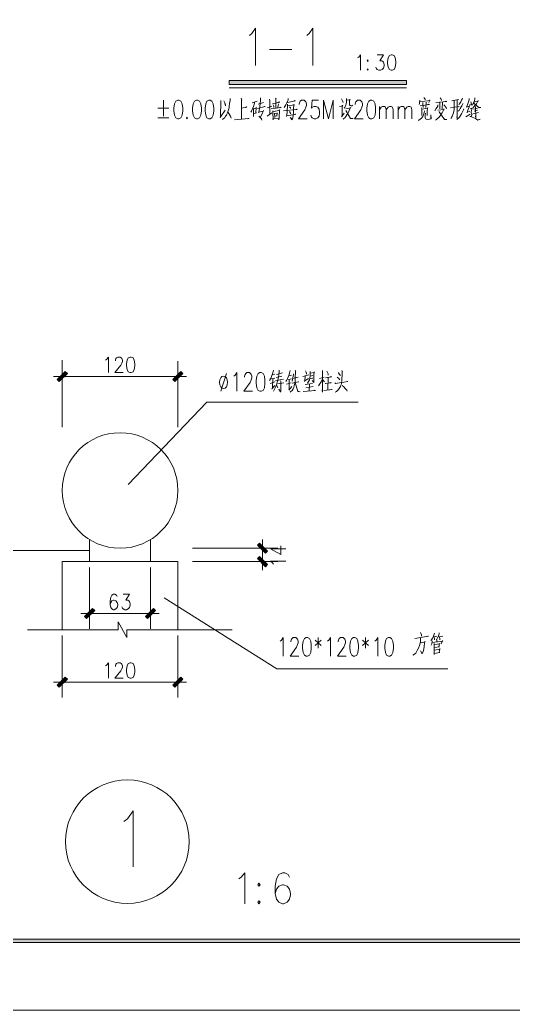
# Model space of a CAD drawing. Header units: millimetres. Extents: x 0 to 414, y 0 to 292.
# Drawn here: x 187.3 to 257.3, y 0 to 140.7 of the extents above; entities that cross this region are included whole.
import ezdxf

# ---------------------------------------------------------------- set-up
doc = ezdxf.new("R2010")
doc.units = ezdxf.units.MM

msp = doc.modelspace()

# ---------------------------------------------------------------- hatches: boundary and pattern name
h = msp.add_hatch(color=0)
h.dxf.hatch_style = 2
h.paths.add_polyline_path([(216.965389, 131.557889), (216.965389, 132.104694), (242.171361, 132.104694), (242.171361, 131.557889)])
h = msp.add_hatch(color=0)
h.dxf.hatch_style = 2
h.paths.add_polyline_path([(193.720861, 90.77325), (194.010139, 90.480444), (192.863611, 89.333917), (192.570806, 89.623194)])
h = msp.add_hatch(color=0)
h.dxf.hatch_style = 2
h.paths.add_polyline_path([(209.274833, 89.333917), (208.985556, 89.623194), (210.132083, 90.77325), (210.424889, 90.480444)])
h = msp.add_hatch(color=0)
h.dxf.hatch_style = 2
h.paths.add_polyline_path([(222.4405, 65.2145), (222.151222, 64.925222), (221.001167, 66.07175), (221.290444, 66.364556)])
h = msp.add_hatch(color=0)
h.dxf.hatch_style = 2
h.paths.add_polyline_path([(221.001167, 64.170278), (221.290444, 64.459556), (222.4405, 63.3095), (222.151222, 63.020222)])
h = msp.add_hatch(color=0)
h.dxf.hatch_style = 2
h.paths.add_polyline_path([(197.601417, 57.082972), (197.890694, 56.793694), (196.744167, 55.643639), (196.451361, 55.932917)])
h = msp.add_hatch(color=0)
h.dxf.hatch_style = 2
h.paths.add_polyline_path([(205.394278, 55.643639), (205.105, 55.932917), (206.251528, 57.082972), (206.544333, 56.793694)])
h = msp.add_hatch(color=0)
h.dxf.hatch_style = 2
h.paths.add_polyline_path([(193.720861, 47.335722), (194.010139, 47.046444), (192.863611, 45.896389), (192.570806, 46.189194)])
h = msp.add_hatch(color=0)
h.dxf.hatch_style = 2
h.paths.add_polyline_path([(209.274833, 45.896389), (208.985556, 46.189194), (210.132083, 47.335722), (210.424889, 47.046444)])
h = msp.add_hatch(color=0)
h.dxf.hatch_style = 2
h.paths.add_polyline_path([(20.976167, 9.609667), (21.448889, 10.085917), (403.997583, 10.085917), (404.473833, 9.609667)])

# ---------------------------------------------------------------- linework, layer by layer
at = {"color": 0, "lineweight": 0}
for points in [[(0, 0), (0, 292.466889), (414.0835, 292.466889), (414.0835, 0)], [(239.973556, 135.748889), (239.723083, 135.646583), (239.557278, 135.332611), (239.476139, 134.8105), (239.476139, 134.500056), (239.557278, 133.977944), (239.723083, 133.663972), (239.973556, 133.561667), (240.142889, 133.561667), (240.393361, 133.663972), (240.559167, 133.977944), (240.640306, 134.500056), (240.640306, 134.8105), (240.559167, 135.332611), (240.393361, 135.646583), (240.142889, 135.748889)], [(236.639806, 135.018639), (236.558667, 134.916333), (236.639806, 134.8105), (236.724472, 134.916333)], [(236.639806, 133.769806), (236.558667, 133.663972), (236.639806, 133.561667), (236.724472, 133.663972)], [(216.965389, 131.557889), (216.965389, 132.104694), (242.171361, 132.104694), (242.171361, 131.557889)], [(209.673472, 129.307167), (209.408889, 129.183694), (209.2325, 128.802694), (209.144306, 128.171222), (209.144306, 127.79375), (209.2325, 127.162278), (209.408889, 126.784806), (209.673472, 126.657806), (209.849861, 126.657806), (210.117972, 126.784806), (210.294361, 127.162278), (210.382556, 127.79375), (210.382556, 128.171222), (210.294361, 128.802694), (210.117972, 129.183694), (209.849861, 129.307167)], [(212.326361, 129.307167), (212.061778, 129.183694), (211.885389, 128.802694), (211.797194, 128.171222), (211.797194, 127.79375), (211.885389, 127.162278), (212.061778, 126.784806), (212.326361, 126.657806), (212.50275, 126.657806), (212.767333, 126.784806), (212.943722, 127.162278), (213.031917, 127.79375), (213.031917, 128.171222), (212.943722, 128.802694), (212.767333, 129.183694), (212.50275, 129.307167)], [(214.093778, 129.307167), (213.829194, 129.183694), (213.652806, 128.802694), (213.564611, 128.171222), (213.564611, 127.79375), (213.652806, 127.162278), (213.829194, 126.784806), (214.093778, 126.657806), (214.270167, 126.657806), (214.53475, 126.784806), (214.711139, 127.162278), (214.799333, 127.79375), (214.799333, 128.171222), (214.711139, 128.802694), (214.53475, 129.183694), (214.270167, 129.307167)], [(237.070194, 129.307167), (236.805611, 129.183694), (236.629222, 128.802694), (236.541028, 128.171222), (236.541028, 127.79375), (236.629222, 127.162278), (236.805611, 126.784806), (237.070194, 126.657806), (237.246583, 126.657806), (237.511167, 126.784806), (237.691083, 127.162278), (237.779278, 127.79375), (237.779278, 128.171222), (237.691083, 128.802694), (237.511167, 129.183694), (237.246583, 129.307167)], [(202.91425, 92.787611), (202.663778, 92.681778), (202.497972, 92.371333), (202.413306, 91.849222), (202.413306, 91.538778), (202.497972, 91.016667), (202.663778, 90.702694), (202.91425, 90.600389), (203.080056, 90.600389), (203.330528, 90.702694), (203.499861, 91.016667), (203.581, 91.538778), (203.581, 91.849222), (203.499861, 92.371333), (203.330528, 92.681778), (203.080056, 92.787611)], [(193.720861, 90.77325), (194.010139, 90.480444), (192.863611, 89.333917), (192.570806, 89.623194)], [(209.274833, 89.333917), (208.985556, 89.623194), (210.132083, 90.77325), (210.424889, 90.480444)], [(221.357472, 90.603917), (221.092889, 90.476917), (220.9165, 90.099444), (220.824778, 89.467972), (220.824778, 89.086972), (220.9165, 88.4555), (221.092889, 88.078028), (221.357472, 87.951028), (221.533861, 87.951028), (221.798444, 88.078028), (221.974833, 88.4555), (222.063028, 89.086972), (222.063028, 89.467972), (221.974833, 90.099444), (221.798444, 90.476917), (221.533861, 90.603917)], [(222.4405, 65.2145), (222.151222, 64.925222), (221.001167, 66.07175), (221.290444, 66.364556)], [(221.001167, 64.170278), (221.290444, 64.459556), (222.4405, 63.3095), (222.151222, 63.020222)], [(197.601417, 57.082972), (197.890694, 56.793694), (196.744167, 55.643639), (196.451361, 55.932917)], [(205.394278, 55.643639), (205.105, 55.932917), (206.251528, 57.082972), (206.544333, 56.793694)], [(227.936778, 52.959), (227.672194, 52.832), (227.495806, 52.451), (227.407611, 51.819528), (227.407611, 51.442056), (227.495806, 50.810583), (227.672194, 50.433111), (227.936778, 50.306111), (228.113167, 50.306111), (228.37775, 50.433111), (228.554139, 50.810583), (228.642333, 51.442056), (228.642333, 51.819528), (228.554139, 52.451), (228.37775, 52.832), (228.113167, 52.959)], [(234.653667, 52.959), (234.389083, 52.832), (234.212694, 52.451), (234.1245, 51.819528), (234.1245, 51.442056), (234.212694, 50.810583), (234.389083, 50.433111), (234.653667, 50.306111), (234.830056, 50.306111), (235.094639, 50.433111), (235.271028, 50.810583), (235.359222, 51.442056), (235.359222, 51.819528), (235.271028, 52.451), (235.094639, 52.832), (234.830056, 52.959)], [(239.603139, 52.959), (239.338556, 52.832), (239.162167, 52.451), (239.070444, 51.819528), (239.070444, 51.442056), (239.162167, 50.810583), (239.338556, 50.433111), (239.603139, 50.306111), (239.779528, 50.306111), (240.044111, 50.433111), (240.2205, 50.810583), (240.308694, 51.442056), (240.308694, 51.819528), (240.2205, 52.451), (240.044111, 52.832), (239.779528, 52.959)], [(202.91425, 49.353611), (202.663778, 49.247778), (202.497972, 48.937333), (202.413306, 48.415222), (202.413306, 48.10125), (202.497972, 47.582667), (202.663778, 47.268694), (202.91425, 47.166389), (203.080056, 47.166389), (203.330528, 47.268694), (203.499861, 47.582667), (203.581, 48.10125), (203.581, 48.415222), (203.499861, 48.937333), (203.330528, 49.247778), (203.080056, 49.353611)], [(193.720861, 47.335722), (194.010139, 47.046444), (192.863611, 45.896389), (192.570806, 46.189194)], [(209.274833, 45.896389), (208.985556, 46.189194), (210.132083, 47.335722), (210.424889, 47.046444)], [(221.198722, 18.044583), (221.032917, 17.836444), (221.198722, 17.628306), (221.364528, 17.836444)], [(221.198722, 15.546917), (221.032917, 15.33525), (221.198722, 15.127111), (221.364528, 15.33525)], [(20.976167, 9.609667), (21.448889, 10.085917), (403.997583, 10.085917), (404.473833, 9.609667)]]:
    msp.add_lwpolyline(points, close=True, dxfattribs=at)
for points in [[(219.858167, 138.521722), (220.210944, 138.772194), (220.740111, 139.530667), (220.740111, 134.228417)], [(227.989694, 138.521722), (228.342472, 138.772194), (228.871639, 139.530667), (228.871639, 134.228417)], [(222.687444, 136.500306), (225.865972, 136.500306)], [(235.221639, 135.332611), (235.390972, 135.438444), (235.641444, 135.748889), (235.641444, 133.561667)], [(237.973306, 135.748889), (238.890528, 135.748889), (238.389583, 134.916333), (238.640056, 134.916333), (238.809389, 134.8105), (238.890528, 134.708194), (238.975194, 134.394222), (238.975194, 134.186083), (238.890528, 133.872111), (238.724722, 133.663972), (238.47425, 133.561667), (238.223778, 133.561667), (237.973306, 133.663972), (237.892167, 133.769806), (237.8075, 133.977944)], [(216.965389, 131.042833), (242.171361, 131.042833)], [(217.102972, 129.532944), (217.102972, 129.324806), (217.102972, 129.275417), (217.050056, 128.859139), (216.993611, 128.471083), (216.975972, 128.421694), (216.958333, 128.213556), (216.887778, 127.931333), (216.813694, 127.670278), (216.760778, 127.490361), (216.669056, 127.335139), (216.580861, 127.179917), (216.4715, 127.024694), (216.362139, 126.869472), (216.252778, 126.767167), (216.125778, 126.664861), (216.037583, 126.559028)], [(218.676361, 129.585861), (218.785722, 129.324806), (218.750444, 129.402417), (218.732806, 128.859139), (218.732806, 127.335139), (218.715167, 126.611944)], [(221.410389, 129.663472), (221.445667, 129.480028), (221.445667, 129.275417), (221.318667, 128.421694), (221.174028, 127.567972), (221.121111, 127.620889), (221.156389, 127.620889), (221.809028, 127.723194), (221.861944, 127.8255), (221.607944, 127.257528), (221.39275, 126.844778)], [(223.562333, 129.610556), (223.636417, 129.480028), (223.618778, 129.50825), (223.618778, 128.164167)], [(225.372083, 129.557639), (225.354444, 129.353028), (225.192167, 128.912056), (225.029889, 128.626306), (224.864083, 128.397), (224.793528, 128.266472)], [(232.910944, 129.480028), (233.126139, 129.120194), (233.161417, 128.964972)], [(233.6165, 129.532944), (233.634139, 129.300111), (233.634139, 129.042583), (233.595333, 128.80975), (233.542417, 128.576917), (233.471861, 128.421694), (233.397778, 128.291167), (233.306056, 128.164167)], [(244.605528, 129.688167), (244.750167, 129.50825), (244.803083, 129.455333), (244.803083, 129.377722)], [(246.958556, 129.663472), (247.085556, 129.455333), (247.120833, 129.377722), (247.138472, 129.247194)], [(250.087694, 129.585861), (250.070056, 129.455333), (249.978333, 129.300111), (249.868972, 129.091972), (249.763139, 128.93675), (249.671417, 128.80975), (249.597333, 128.703917)], [(251.04725, 129.532944), (251.04725, 129.377722), (250.863806, 128.781528), (250.79325, 128.548694), (250.683889, 128.319389), (251.100167, 128.446389)], [(251.879806, 129.63525), (251.879806, 129.455333), (251.752806, 129.091972), (251.643444, 128.834444), (251.534083, 128.576917)], [(206.847722, 128.171222), (208.43875, 128.171222)], [(207.641472, 129.307167), (207.641472, 127.035278)], [(215.801222, 129.275417), (215.818861, 129.144889), (215.765944, 126.922389), (215.691861, 126.869472), (216.397417, 127.878417)], [(216.235139, 129.197806), (216.415056, 128.834444), (216.453861, 128.654528), (216.4715, 128.499306), (216.379778, 128.887361)], [(218.750444, 128.188861), (219.473639, 128.319389), (219.420722, 128.344083), (219.293722, 128.291167)], [(220.595472, 128.964972), (220.577833, 128.887361), (220.433194, 128.421694), (220.253278, 127.980722), (220.143917, 127.747889), (220.052194, 127.592667)], [(220.958833, 129.144889), (220.232111, 128.93675)], [(220.359111, 128.241778), (220.415556, 128.033639), (220.415556, 127.310444), (220.415556, 127), (220.433194, 127.388056), (220.849472, 127.515056), (220.75775, 127.490361), (220.831833, 128.291167), (220.849472, 128.213556), (220.397917, 128.086556)], [(220.994111, 128.135944), (222.080667, 128.397), (222.006583, 128.421694), (221.897222, 128.368778)], [(221.085833, 128.732139), (221.879583, 128.964972)], [(223.036694, 128.471083), (222.369944, 128.241778)], [(222.6945, 129.430639), (222.765056, 129.275417), (222.747417, 129.300111), (222.765056, 127.310444)], [(222.9485, 128.058333), (224.341972, 128.291167), (224.25025, 128.319389), (224.087972, 128.241778)], [(223.128417, 128.80975), (224.158528, 129.042583), (224.087972, 129.067278), (223.943333, 128.964972)], [(223.220139, 128.626306), (223.325972, 128.446389), (223.325972, 128.291167)], [(223.960972, 128.781528), (223.978611, 128.679222), (223.851611, 128.188861)], [(225.262722, 128.732139), (225.280361, 128.524), (225.174528, 127.102306), (225.118083, 127), (225.100444, 127.102306), (226.419833, 127.282222), (226.349278, 127.310444), (226.095278, 127.232833)], [(225.245083, 128.989667), (226.366917, 129.197806), (226.366917, 129.2225), (226.296361, 129.247194), (226.187, 129.169583)], [(225.280361, 128.499306), (226.239917, 128.654528), (226.169361, 128.703917), (226.130556, 128.086556), (226.095278, 127.592667), (226.06, 127.130528), (226.024722, 126.791861), (225.933, 126.534333), (225.661361, 126.844778), (225.950639, 126.58725)], [(225.569639, 128.368778), (225.679, 128.213556), (225.696639, 128.11125)], [(226.906667, 128.679222), (226.906667, 128.802694), (226.994861, 129.056694), (227.083056, 129.183694), (227.262972, 129.307167), (227.61575, 129.307167), (227.792139, 129.183694), (227.880333, 129.056694), (227.968528, 128.802694), (227.968528, 128.552222), (227.880333, 128.298222), (227.703944, 127.92075), (226.818472, 126.657806), (228.056722, 126.657806)], [(229.64775, 129.307167), (228.762278, 129.307167), (228.674083, 128.171222), (228.762278, 128.298222), (229.030389, 128.425222), (229.294972, 128.425222), (229.559556, 128.298222), (229.735944, 128.04775), (229.824139, 127.66675), (229.824139, 127.416278), (229.735944, 127.035278), (229.559556, 126.784806), (229.294972, 126.657806), (229.030389, 126.657806), (228.762278, 126.784806), (228.674083, 126.911806), (228.585889, 127.162278)], [(230.353306, 126.657806), (230.353306, 129.307167), (231.062389, 126.657806), (231.767944, 129.307167), (231.767944, 126.657806)], [(232.639306, 128.397), (233.126139, 128.499306), (233.055583, 128.601611), (233.037944, 128.397), (233.016778, 127.024694), (232.928583, 126.922389), (233.306056, 127.465667)], [(233.542417, 128.086556), (234.247972, 128.213556), (234.195056, 128.291167), (234.120972, 128.086556), (234.032778, 127.8255), (233.941056, 127.620889), (233.849333, 127.437444), (233.704694, 127.204611), (233.542417, 127), (233.380139, 126.820083), (233.253139, 126.689556), (233.143778, 126.611944)], [(233.651778, 129.324806), (234.138611, 129.377722), (234.103333, 129.455333), (234.050417, 129.247194), (234.050417, 129.067278), (234.050417, 128.912056), (234.050417, 128.732139), (234.068056, 128.654528), (234.103333, 128.576917), (234.177417, 128.548694), (234.265611, 128.524), (234.392611, 128.524), (234.466694, 128.548694), (234.519611, 128.601611)], [(234.861806, 128.679222), (234.861806, 128.802694), (234.95, 129.056694), (235.038194, 129.183694), (235.214583, 129.307167), (235.567361, 129.307167), (235.74375, 129.183694), (235.831944, 129.056694), (235.923667, 128.802694), (235.923667, 128.552222), (235.831944, 128.298222), (235.655556, 127.92075), (234.773611, 126.657806), (236.011861, 126.657806)], [(238.308444, 126.657806), (238.308444, 128.425222)], [(238.308444, 127.92075), (238.573028, 128.298222), (238.749417, 128.425222), (239.014, 128.425222), (239.190389, 128.298222), (239.278583, 127.92075), (239.278583, 126.657806)], [(239.278583, 127.92075), (239.546694, 128.298222), (239.723083, 128.425222), (239.987667, 128.425222), (240.164056, 128.298222), (240.25225, 127.92075), (240.25225, 126.657806)], [(240.957806, 126.657806), (240.957806, 128.425222)], [(240.957806, 127.92075), (241.225917, 128.298222), (241.402306, 128.425222), (241.666889, 128.425222), (241.843278, 128.298222), (241.931472, 127.92075), (241.931472, 126.657806)], [(241.931472, 127.92075), (242.196056, 128.298222), (242.372444, 128.425222), (242.637028, 128.425222), (242.813417, 128.298222), (242.905139, 127.92075), (242.905139, 126.657806)], [(244.06225, 129.324806), (244.044611, 129.169583), (244.026972, 129.014361), (244.009333, 128.859139), (243.974056, 128.703917)], [(244.044611, 129.067278), (245.473361, 129.275417), (245.491, 129.377722), (245.346361, 128.964972)], [(244.118694, 128.524), (245.402806, 128.703917), (245.346361, 128.732139), (245.166444, 128.679222)], [(244.298611, 128.213556), (244.333889, 128.033639), (244.333889, 127.6985), (244.333889, 127.645583), (244.333889, 127.282222), (244.333889, 127.130528), (244.31625, 127.232833), (244.351528, 127.437444)], [(244.351528, 128.008944), (245.166444, 128.164167), (245.131167, 128.213556), (245.113528, 127.747889), (245.113528, 127.130528), (245.092361, 127.282222), (245.113528, 127.543278)], [(244.496167, 128.989667), (244.531444, 128.291167)], [(244.947722, 129.042583), (244.947722, 128.834444), (244.894806, 128.266472)], [(246.612833, 128.626306), (246.595194, 128.471083), (246.38, 128.11125), (246.196556, 127.800806)], [(246.323556, 128.989667), (247.861667, 129.120194), (247.791111, 129.169583), (247.646472, 129.120194)], [(246.884472, 128.989667), (246.902111, 128.086556)], [(247.247833, 129.014361), (247.230194, 128.086556)], [(247.445389, 128.626306), (247.773472, 128.266472), (247.80875, 128.188861), (247.844028, 128.058333)], [(248.422583, 128.213556), (249.653778, 128.397), (249.579694, 128.421694), (249.473861, 128.368778)], [(248.948222, 129.247194), (248.930583, 128.499306), (248.930583, 128.213556), (248.912944, 127.980722), (248.874139, 127.723194), (248.821222, 127.490361), (248.747139, 127.282222), (248.676583, 127.077611), (248.567222, 126.897694), (248.479028, 126.767167), (248.440222, 126.689556)], [(248.584861, 129.2225), (249.544417, 129.402417), (249.4915, 129.402417), (249.382139, 129.353028)], [(249.346861, 129.324806), (249.329222, 126.742472), (249.308056, 126.869472), (249.329222, 127.077611)], [(250.140611, 128.834444), (250.105333, 128.703917), (250.034778, 128.524), (249.925417, 128.344083), (249.798417, 128.135944), (249.689056, 127.956028), (249.6185, 127.853722), (249.509139, 127.723194)], [(251.17425, 128.732139), (251.156611, 128.601611), (250.884972, 127.903111), (250.757972, 127.543278), (250.701528, 127.543278), (251.156611, 127.747889)], [(251.191889, 128.058333), (251.498806, 128.188861), (251.481167, 128.241778), (251.318889, 127.645583), (251.336528, 127.567972), (251.389444, 127.41275), (251.424722, 127.335139), (251.424722, 127.204611), (251.354167, 126.947083)], [(251.30125, 129.091972), (251.389444, 128.756833), (251.389444, 128.601611)], [(251.770444, 129.091972), (251.862167, 129.067278), (252.349, 129.169583), (252.313722, 129.247194), (252.095, 128.80975), (251.915083, 128.576917), (251.717528, 128.344083), (251.551722, 128.188861)], [(252.222, 128.188861), (251.696361, 128.033639)], [(251.717528, 128.859139), (251.788083, 128.859139), (252.493639, 128.213556), (252.691194, 128.266472), (252.458361, 128.266472), (252.331361, 128.344083)], [(251.968, 128.397), (251.985639, 126.820083), (251.968, 126.975306), (251.985639, 127.130528)], [(206.847722, 126.784806), (208.43875, 126.784806)], [(210.999917, 126.911806), (210.911722, 126.784806), (210.999917, 126.657806), (211.088111, 126.784806)], [(217.26525, 126.767167), (217.177056, 127.024694), (216.831333, 127.567972)], [(217.755611, 126.509639), (218.189528, 126.559028), (219.237278, 126.636639), (219.798194, 126.689556), (219.745278, 126.71425), (219.547722, 126.664861)], [(221.191667, 127.024694), (221.375111, 126.844778), (221.537389, 126.689556), (221.572667, 126.664861), (221.590306, 126.58725), (221.625583, 126.481417), (221.51975, 126.71425)], [(222.387583, 127.052917), (223.057861, 127.515056)], [(223.163694, 127.776111), (223.181333, 127.620889), (223.220139, 126.509639), (223.2025, 126.636639), (223.943333, 126.689556), (224.031528, 126.509639), (224.070333, 126.844778), (224.140889, 127.931333), (224.158528, 127.878417), (223.163694, 127.670278)], [(223.435333, 127.465667), (223.470611, 126.869472), (223.452972, 127.024694), (223.816333, 127.102306), (223.74225, 127.077611), (223.798694, 127.515056), (223.833972, 127.437444), (223.452972, 127.388056)], [(224.684167, 127.800806), (226.441, 127.980722), (226.476278, 127.980722), (226.656194, 127.980722), (226.585639, 128.033639), (226.458639, 127.980722)], [(225.569639, 127.6985), (225.696639, 127.465667), (225.714278, 127.335139)], [(233.524778, 127.853722), (233.560056, 127.853722), (234.230333, 126.71425), (234.572528, 126.689556), (234.230333, 126.767167), (234.138611, 126.869472)], [(244.69725, 127.800806), (244.658444, 127.490361), (244.57025, 127.204611), (244.460889, 126.975306), (244.298611, 126.767167), (244.097528, 126.611944), (243.917611, 126.481417), (243.80825, 126.432028)], [(244.841889, 127.465667), (244.82425, 127.179917), (244.82425, 126.844778), (244.859528, 126.664861), (244.947722, 126.611944), (245.131167, 126.559028), (245.420444, 126.611944), (245.582722, 126.636639), (245.653278, 126.664861), (245.674444, 126.689556), (245.600361, 127.232833), (245.635639, 126.689556)], [(246.612833, 127.878417), (247.519472, 127.980722), (247.463028, 128.058333), (247.374833, 127.800806), (247.230194, 127.515056), (247.103194, 127.310444), (246.940917, 127.077611), (246.757472, 126.844778), (246.577556, 126.689556), (246.397639, 126.559028), (246.253, 126.456722)], [(246.739833, 127.645583), (246.796278, 127.645583), (247.55475, 126.559028), (247.896944, 126.559028), (247.572389, 126.58725), (247.42775, 126.742472)], [(250.28525, 128.058333), (250.249972, 127.956028), (250.15825, 127.747889), (250.070056, 127.567972), (249.960694, 127.359833), (249.816056, 127.130528), (249.671417, 126.897694), (249.544417, 126.767167), (249.417417, 126.636639), (249.308056, 126.559028)], [(250.595694, 126.922389), (251.209528, 127.335139)], [(251.156611, 127), (251.280083, 126.975306), (251.481167, 126.897694), (251.696361, 126.820083), (251.932722, 126.71425), (252.112639, 126.611944), (252.278444, 126.481417), (252.603, 126.58725), (252.278444, 126.534333), (252.112639, 126.611944)], [(252.384278, 127.567972), (251.572889, 127.388056)], [(251.752806, 127.747889), (252.239639, 127.878417)], [(193.290472, 82.860444), (193.290472, 92.381917)], [(193.290472, 87.270167), (193.290472, 92.240806)], [(199.414694, 92.371333), (199.5805, 92.473639), (199.830972, 92.787611), (199.830972, 90.600389)], [(200.829333, 92.2655), (200.829333, 92.371333), (200.914, 92.579472), (200.998667, 92.681778), (201.164472, 92.787611), (201.496083, 92.787611), (201.665417, 92.681778), (201.746556, 92.579472), (201.831222, 92.371333), (201.831222, 92.163194), (201.746556, 91.955056), (201.58075, 91.641083), (200.748194, 90.600389), (201.915889, 90.600389)], [(209.705222, 87.270167), (209.705222, 92.240806)], [(209.705222, 82.860444), (209.705222, 91.323583)], [(216.584389, 90.476917), (215.790639, 87.951028)], [(217.64625, 90.099444), (217.822639, 90.222917), (218.087222, 90.603917), (218.087222, 87.951028)], [(219.145556, 89.972444), (219.145556, 90.099444), (219.237278, 90.349917), (219.325472, 90.476917), (219.501861, 90.603917), (219.854639, 90.603917), (220.031028, 90.476917), (220.119222, 90.349917), (220.207417, 90.099444), (220.207417, 89.845444), (220.119222, 89.591444), (219.942833, 89.213972), (219.057361, 87.951028), (220.295611, 87.951028)], [(223.29775, 90.928472), (223.191917, 90.568639), (222.990833, 90.050056), (222.846194, 89.690222), (222.719194, 89.482083)], [(223.117833, 90.258194), (223.481194, 90.3605)], [(224.077389, 90.928472), (224.077389, 90.748556), (224.024472, 90.258194), (223.915111, 89.690222), (223.80575, 89.224556), (223.696389, 88.8365), (223.534111, 88.42375), (223.389472, 88.138), (223.280111, 87.958083)], [(224.476028, 90.102972), (223.661111, 89.923056)], [(223.67875, 90.335806), (224.564222, 90.543944)], [(225.650778, 90.903778), (225.6155, 90.695639), (225.435583, 90.180583), (225.252139, 89.739611), (225.1075, 89.457389), (225.019306, 89.326861)], [(225.851861, 90.2335), (225.470861, 90.155889)], [(226.373972, 90.903778), (226.448056, 90.77325), (226.412778, 90.801472), (226.356333, 89.792528), (226.338694, 89.482083), (226.285778, 89.044639), (226.229333, 88.783583), (226.141139, 88.501361), (226.049417, 88.293222), (225.904778, 88.060389), (225.760139, 87.905167), (225.650778, 87.802861)], [(226.1235, 90.413417), (226.1235, 90.311111), (226.031778, 89.870139), (225.957694, 89.612611), (225.904778, 89.404472)], [(227.42525, 90.050056), (228.310722, 90.258194)], [(227.749806, 90.102972), (227.714528, 89.404472), (227.640444, 89.379778), (228.240167, 89.767833)], [(227.823889, 90.826167), (227.950889, 90.543944), (227.950889, 90.3605), (227.912083, 90.621556)], [(228.473, 90.77325), (228.473, 90.543944), (228.473, 90.127667), (228.455361, 89.845444), (228.384806, 89.584389), (228.257806, 89.355083), (228.095528, 89.094028)], [(228.490639, 90.515722), (229.090361, 90.593333), (229.033917, 90.723861), (229.016278, 90.282889), (229.016278, 89.404472), (228.998639, 89.199861), (228.744639, 89.457389), (228.981, 89.199861)], [(228.490639, 90.102972), (228.854, 90.205278)], [(230.212194, 90.903778), (230.247472, 90.77325), (230.229833, 90.801472), (230.212194, 87.827556), (230.191028, 88.035694), (230.212194, 88.293222)], [(230.843667, 90.801472), (230.953028, 90.593333), (231.023583, 90.438111), (231.023583, 90.2335)], [(232.977972, 90.903778), (233.069694, 90.723861), (233.034417, 90.77325), (233.034417, 90.413417), (233.016778, 90.102972), (232.995611, 89.845444), (232.995611, 89.584389), (232.977972, 89.379778), (232.942694, 89.199861), (232.907417, 88.991722), (232.850972, 88.811806), (232.780417, 88.628361), (232.688694, 88.473139), (232.6005, 88.317917), (232.491139, 88.190917), (232.364139, 88.060389), (232.2195, 87.933389), (232.110139, 87.855778), (232.039583, 87.802861)], [(232.4735, 90.568639), (232.508778, 90.543944), (232.653417, 90.335806), (232.780417, 90.205278)], [(194.521667, 90.053583), (192.059278, 90.053583)], [(193.301056, 90.053583), (209.694639, 90.053583)], [(208.474028, 90.053583), (210.936417, 90.053583)], [(222.810917, 89.069333), (223.481194, 89.277472)], [(223.463556, 89.817222), (223.445917, 89.817222), (222.955556, 89.690222)], [(223.174278, 89.739611), (223.135472, 88.346139), (223.047278, 88.293222), (223.481194, 88.758889)], [(223.55175, 89.429167), (224.691222, 89.662)], [(223.770472, 88.783583), (223.858667, 88.526056), (223.897472, 88.42375)], [(223.879833, 88.991722), (224.747667, 89.146944)], [(224.274944, 89.429167), (224.331389, 89.326861), (224.31375, 89.326861), (224.31375, 88.190917), (224.296111, 87.905167), (224.274944, 87.802861), (224.024472, 88.240306), (224.257306, 87.855778)], [(225.777778, 89.146944), (225.125139, 88.967028)], [(225.308583, 89.559694), (225.813056, 89.714917)], [(225.506139, 89.584389), (225.4885, 88.162694), (225.453222, 88.113306), (225.887139, 88.628361)], [(226.881972, 89.277472), (226.846694, 89.277472), (225.940056, 89.094028)], [(226.014139, 89.767833), (226.79025, 89.94775)], [(226.373972, 89.171639), (226.737333, 87.933389), (227.04425, 87.880472), (226.737333, 87.982778), (226.66325, 88.162694)], [(228.836361, 89.069333), (227.785083, 88.889417)], [(228.363639, 88.938806), (228.328361, 87.982778)], [(228.854, 89.792528), (228.420083, 89.690222)], [(228.836361, 89.792528), (228.420083, 89.690222)], [(230.229833, 89.690222), (230.02875, 89.302167), (229.866472, 89.016417), (229.651278, 88.705972)], [(229.813556, 89.767833), (230.483833, 89.94775)], [(230.247472, 89.612611), (230.445028, 89.404472), (230.501472, 89.277472)], [(230.628472, 89.069333), (230.681389, 89.044639), (231.4575, 89.146944), (231.404583, 89.171639), (231.224667, 89.146944)], [(230.681389, 89.845444), (231.531583, 90.000667), (231.478667, 90.025361), (231.351667, 89.972444)], [(231.023583, 89.870139), (231.005944, 88.138)], [(232.000778, 89.12225), (232.074861, 89.044639), (232.0925, 89.069333), (233.845806, 89.326861), (233.739972, 89.355083), (233.538889, 89.302167)], [(232.311222, 89.972444), (232.544056, 89.767833), (232.653417, 89.637306), (232.688694, 89.559694)], [(233.016778, 88.783583), (233.26725, 88.578972), (233.468333, 88.346139), (233.612972, 88.190917), (233.701167, 88.088611), (233.739972, 87.982778), (233.630611, 88.138)], [(227.495806, 87.905167), (229.235, 88.060389), (229.160917, 88.113306), (228.981, 88.035694)], [(227.876806, 88.42375), (228.889278, 88.603667)], [(230.40975, 88.060389), (231.602139, 88.190917), (231.513944, 88.190917), (231.295222, 88.162694)], [(202.632028, 74.704222), (213.825667, 86.409389)], [(213.825667, 86.409389), (235.288667, 86.409389)], [(197.171028, 66.876083), (197.171028, 63.739889)], [(205.824667, 66.876083), (205.824667, 63.739889)], [(221.720833, 64.413694), (221.720833, 66.876083)], [(197.171028, 65.306222), (164.267444, 65.306222)], [(211.754861, 65.644889), (220.235639, 65.644889)], [(212.576833, 65.644889), (223.908056, 65.644889)], [(221.720833, 65.644889), (221.720833, 63.739889)], [(221.720833, 63.746944), (221.720833, 65.634306)], [(221.720833, 64.971083), (221.720833, 62.508694)], [(222.842667, 65.567278), (224.299639, 64.734722), (224.299639, 65.983556)], [(222.842667, 65.567278), (225.029889, 65.567278)], [(193.290472, 54.042028), (193.290472, 63.739889)], [(209.705222, 63.739889), (193.290472, 63.739889)], [(209.705222, 54.042028), (209.705222, 63.739889)], [(211.754861, 63.739889), (222.355833, 63.739889)], [(212.576833, 63.739889), (223.908056, 63.739889)], [(223.258944, 63.397694), (223.153111, 63.567028), (222.842667, 63.8175), (225.029889, 63.8175)], [(197.171028, 62.917917), (197.171028, 54.176083)], [(205.824667, 62.917917), (205.824667, 54.176083)], [(201.079806, 58.786889), (200.998667, 58.995028), (200.748194, 59.100861), (200.582389, 59.100861), (200.331917, 58.995028), (200.162583, 58.681056), (200.081444, 58.162472), (200.081444, 57.640361), (200.162583, 57.224083), (200.331917, 57.015944), (200.582389, 56.910111), (200.663528, 56.910111), (200.914, 57.015944), (201.079806, 57.224083), (201.164472, 57.534528), (201.164472, 57.640361), (201.079806, 57.954333), (200.914, 58.162472), (200.663528, 58.264778), (200.582389, 58.264778), (200.331917, 58.162472), (200.162583, 57.954333), (200.081444, 57.640361)], [(201.915889, 59.100861), (202.833111, 59.100861), (202.332167, 58.264778), (202.582639, 58.264778), (202.748444, 58.162472), (202.833111, 58.056639), (202.91425, 57.746194), (202.91425, 57.534528), (202.833111, 57.224083), (202.663778, 57.015944), (202.413306, 56.910111), (202.166361, 56.910111), (201.915889, 57.015944), (201.831222, 57.11825), (201.746556, 57.326389)], [(207.768472, 58.571694), (223.731667, 48.489306)], [(198.402222, 56.363306), (195.943361, 56.363306)], [(197.181611, 56.363306), (205.814083, 56.363306)], [(204.593472, 56.363306), (207.052333, 56.363306)], [(201.19975, 54.042028), (201.19975, 55.192083)], [(201.19975, 55.192083), (202.434472, 52.941361)], [(188.344528, 54.042028), (201.19975, 54.042028)], [(202.434472, 54.042028), (217.413417, 54.042028)], [(202.434472, 52.941361), (202.434472, 54.042028)], [(244.129278, 53.675139), (244.273917, 53.34), (244.273917, 53.156556)], [(246.122472, 53.572833), (246.101306, 53.442306), (245.995472, 53.131861), (245.850833, 52.874333), (245.829667, 52.849639), (245.706194, 52.6415), (245.614472, 52.510972)], [(246.789222, 53.622222), (246.789222, 53.467), (246.683389, 53.184778), (246.556389, 52.899028), (246.482306, 52.719111)], [(193.290472, 53.220056), (193.290472, 44.428833)], [(209.705222, 53.220056), (209.705222, 44.428833)], [(224.225556, 52.451), (224.401944, 52.578), (224.666528, 52.959), (224.666528, 50.306111)], [(225.728389, 52.327528), (225.728389, 52.451), (225.816583, 52.705), (225.904778, 52.832), (226.081167, 52.959), (226.433944, 52.959), (226.610333, 52.832), (226.698528, 52.705), (226.786722, 52.451), (226.786722, 52.200528), (226.698528, 51.946528), (226.522139, 51.569056), (225.640194, 50.306111), (226.874917, 50.306111)], [(229.175028, 52.578), (230.056972, 51.819528)], [(230.056972, 52.578), (229.175028, 51.819528)], [(229.616, 52.959), (229.616, 51.442056)], [(230.942444, 52.451), (231.118833, 52.578), (231.383417, 52.959), (231.383417, 50.306111)], [(232.445278, 52.327528), (232.445278, 52.451), (232.533472, 52.705), (232.621667, 52.832), (232.798056, 52.959), (233.150833, 52.959), (233.327222, 52.832), (233.415417, 52.705), (233.503611, 52.451), (233.503611, 52.200528), (233.415417, 51.946528), (233.239028, 51.569056), (232.357083, 50.306111), (233.591806, 50.306111)], [(235.891917, 52.578), (236.773861, 51.819528)], [(236.773861, 52.578), (235.891917, 51.819528)], [(236.332889, 52.959), (236.332889, 51.442056)], [(237.659333, 52.451), (237.835722, 52.578), (238.100306, 52.959), (238.100306, 50.306111)], [(244.168083, 52.92725), (244.129278, 52.35575), (244.023444, 51.840694), (243.878806, 51.427944), (243.695361, 51.089278), (243.480167, 50.754139), (243.296722, 50.574222), (243.063889, 50.443694)], [(243.317889, 52.796722), (245.289917, 53.131861), (245.180556, 53.156556), (244.961833, 53.082472)], [(244.111639, 52.22875), (244.256278, 52.200528), (244.799556, 52.331056), (244.746639, 52.408667), (244.729, 52.122917), (244.672556, 51.738389), (244.602, 51.297417), (244.510278, 50.962278), (244.383278, 50.651833), (244.129278, 51.064583)], [(245.794389, 52.486278), (245.794389, 52.306361), (245.77675, 52.200528), (245.741472, 52.073528), (245.706194, 51.967694), (245.667389, 51.865389)], [(245.794389, 52.253444), (247.314861, 52.433361), (247.261944, 52.510972), (247.096139, 52.073528)], [(245.974306, 53.029556), (246.464667, 53.156556)], [(246.048389, 53.029556), (246.140111, 52.796722), (246.140111, 52.616806)], [(246.083667, 52.098222), (246.083667, 51.967694), (246.101306, 51.375028), (246.083667, 50.521306), (246.066028, 50.676528), (246.083667, 50.884667)], [(246.122472, 51.943), (246.898583, 52.045306), (246.863306, 52.122917), (246.771583, 51.632556), (246.845667, 51.632556), (246.101306, 51.554944)], [(246.41175, 52.743806), (246.464667, 52.563889), (246.464667, 52.383972)], [(246.644583, 53.029556), (247.314861, 53.156556)], [(246.806861, 53.029556), (246.880944, 52.796722), (246.880944, 52.6415)], [(246.101306, 51.166889), (246.933861, 51.322111), (246.898583, 51.375028), (246.806861, 50.807056), (246.898583, 50.807056), (246.083667, 50.701222)], [(199.414694, 48.937333), (199.5805, 49.039639), (199.830972, 49.353611), (199.830972, 47.166389)], [(200.829333, 48.8315), (200.829333, 48.937333), (200.914, 49.145472), (200.998667, 49.247778), (201.164472, 49.353611), (201.496083, 49.353611), (201.665417, 49.247778), (201.746556, 49.145472), (201.831222, 48.937333), (201.831222, 48.729194), (201.746556, 48.521056), (201.58075, 48.207083), (200.748194, 47.166389), (201.915889, 47.166389)], [(223.731667, 48.489306), (248.034528, 48.489306)], [(194.521667, 46.616056), (192.059278, 46.616056)], [(193.301056, 46.616056), (209.694639, 46.616056)], [(208.474028, 46.616056), (210.936417, 46.616056)], [(202.007611, 26.832278), (202.536778, 27.213278), (203.334056, 28.349222), (203.334056, 20.394083)], [(218.362389, 18.672528), (218.697528, 18.880667), (219.198472, 19.505083), (219.198472, 15.127111)], [(225.534361, 18.880667), (225.365028, 19.296944), (224.867611, 19.505083), (224.532472, 19.505083), (224.031528, 19.296944), (223.699917, 18.672528), (223.530583, 17.628306), (223.530583, 16.587611), (223.699917, 15.755056), (224.031528, 15.33525), (224.532472, 15.127111), (224.698278, 15.127111), (225.199222, 15.33525), (225.534361, 15.755056), (225.700167, 16.379472), (225.700167, 16.587611), (225.534361, 17.212028), (225.199222, 17.628306), (224.698278, 17.836444), (224.532472, 17.836444), (224.031528, 17.628306), (223.699917, 17.212028), (223.530583, 16.587611)]]:
    msp.add_lwpolyline(points, dxfattribs=at)
for centre, radius in [((201.497847, 73.8505), 8.206493), ((202.527958, 23.948319), 8.775347)]:
    msp.add_circle(centre, radius, dxfattribs=at)
msp.add_ellipse((216.18575, 89.215736), major_axis=(0, 0.883708), ratio=0.650699, start_param=0, end_param=6.283185, dxfattribs=at)

doc.saveas('drawing.dxf')
